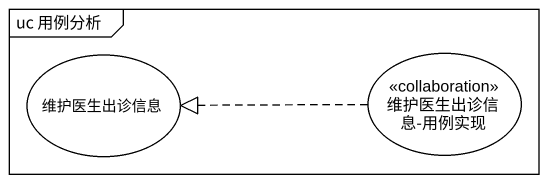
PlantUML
@startuml
mainframe uc 用例分析
usecase 维护医生出诊信息
usecase "维护医生出诊信息-用例实现" as 维护医生出诊信息_用例实现 <<collaboration>>
维护医生出诊信息_用例实现 .left.|> 维护医生出诊信息
@enduml
